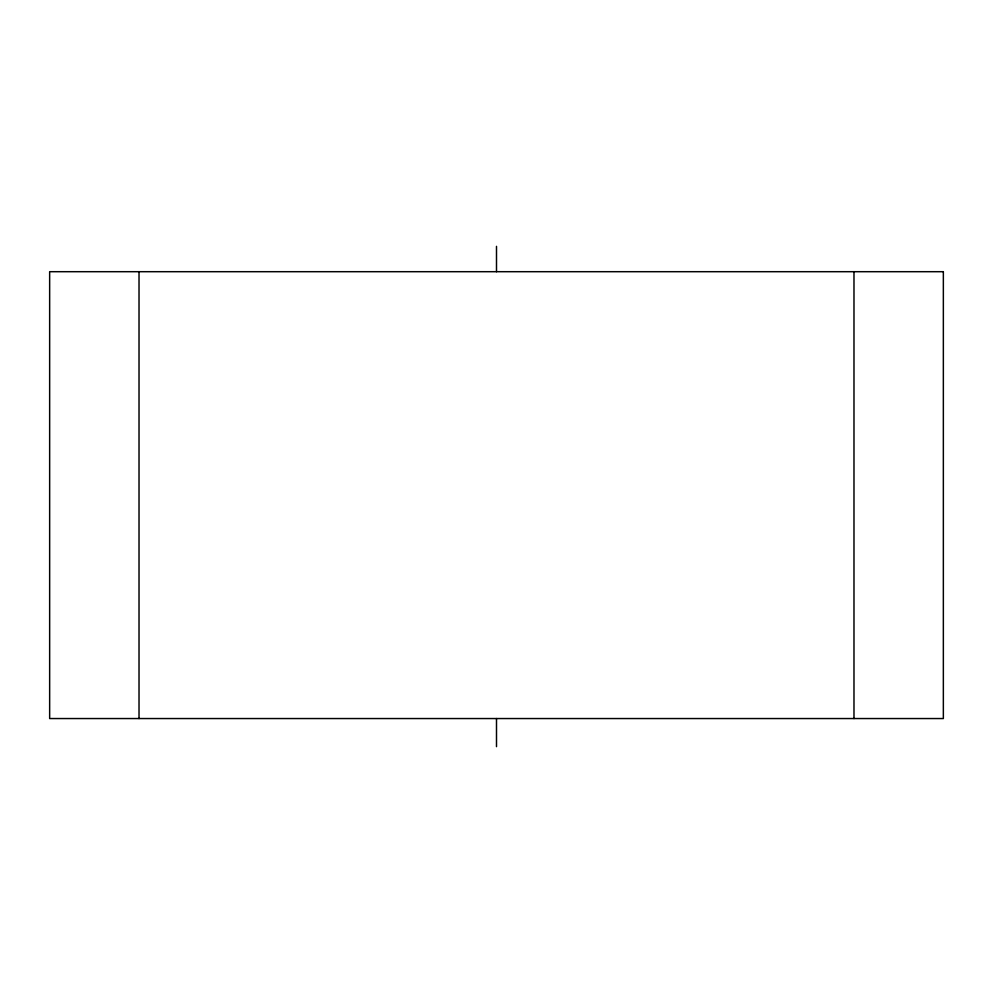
<?xml version="1.0" encoding="UTF-8"?>
<svg xmlns="http://www.w3.org/2000/svg" width="993" height="993" viewBox="0 0 993 993"><rect width="100%" height="100%" fill="white"/><g stroke="black" fill="none" stroke-linecap="round" stroke-linejoin="round"><path stroke-width="1.49" d="M853.98 271.697L853.98 718.547M496.5 246.351L496.5 271.697M496.5 718.547L496.5 746.649M139.02 271.697L139.02 718.547M943.35 271.697L49.65 271.697L49.65 718.547L943.35 718.547L943.35 271.697"/></g></svg>
